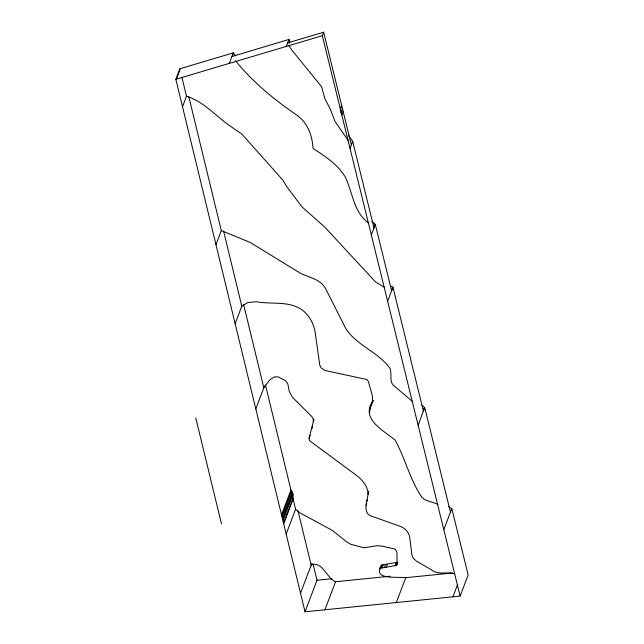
<?xml version="1.0" encoding="UTF-8"?>
<svg xmlns="http://www.w3.org/2000/svg" width="644" height="644" viewBox="0 0 644 644"><rect width="100%" height="100%" fill="white"/><g stroke="black" fill="none" stroke-linecap="round" stroke-linejoin="round"><path stroke-width="0.97" d="M290.935 489.987L281.5 514.83L283.32 518.098L283.65 523.701L293.092 498.85L292.988 494.487L292.336 492.048L290.935 489.987L265.473 385.007M437.968 504.606C432.341 501.153 424.187 501.837 420.588 495.413C409.624 478.21 404.923 457.876 395.175 440.222C383.792 430.273 359.787 419.22 373.198 400.431M313.982 419.26L309.072 438.218L309.402 440.56L357.935 476.48C363.127 480.851 368.159 487.275 368.03 494.367C367.346 500.501 362.588 511.956 370.324 515.699L400.222 526.341C405.044 528.04 408.98 532.282 409.737 537.418L411.822 554.5L413.255 558.203L416.588 561.238L431.311 569.723C437.558 575.229 446.807 571.695 454.229 573.707M313.274 421.136L313.153 418.689L311.607 416.362L292.44 397.308L289.285 391.536L287.828 383.896L285.429 380.572L278.071 376.885L274.368 376.877L269.764 379.936L263.815 387.777L243.625 304.54M380.459 568.282L396.012 565.44L397.219 562.252L381.667 565.094C371.395 580.598 397.992 576.428 405.736 577.7L452.434 572.967M372.546 402.379L372.369 395.762L368.4 381.538L367.394 380.081L365.591 379.219L326.387 370.807L324.037 370.01L321.147 367.901L319.77 365.172L315.101 331.724C313.588 323.368 309.201 315.439 302.487 310.158C289.245 300.442 271.341 304.628 256.175 301.706L247.715 302.591L241.798 306.182L235.141 323.707M311.897 428.775L312.598 425.926M381.667 565.094L379.799 569.256M448.49 506.562L451.814 508.575L468.148 574.971L460.13 596.07L305.023 611.8L175.852 79.301L179.845 68.787L233.289 52.88L235.72 55.851M180.336 68.642L176.392 79.341M182.51 106.743L186.502 96.23L181.914 77.304M229.296 63.394L233.289 52.88M233.386 53.001L232.057 56.503L288.947 39.421L289.816 41.449L289.156 43.196M286.282 46.432L288.947 39.421M215.957 244.631L221.286 230.616L188.781 96.608M460.13 596.07L322.322 35.702L323.65 32.2L287.61 42.931M341.65 105.366L340.314 108.868L341.851 115.099L343.18 111.597L323.65 32.2M340.402 109.383L341.739 105.874M341.111 112.515L342.439 109.013M350.014 148.321L352.679 141.318L348.605 135.683M255.797 408.884L264.579 385.837M373.568 227.614L374.897 224.104L371.773 221.367M371.322 234.963L375.315 224.45L374.897 224.104M309.072 438.218L310.142 435.408M282.201 515.723L291.635 490.881M282.901 516.891L292.336 492.048M283.32 518.098L292.762 493.256M283.553 519.338L292.988 494.487M283.666 523.105L293.101 498.255M286.169 534.069L295.604 509.227L293.092 498.85M390.924 286.194L392.904 287.216L391.624 290.75L375.315 224.45M387.632 301.263L392.904 287.216M369.672 409.407L372.16 402.484M373.23 400.584L370.429 407.016M369.358 411.13L370.719 407.555M300.507 593.188L311.825 563.403M369.302 412.876L369.986 411.089M305.023 611.8L317.001 580.26L312.936 563.508M368.118 493.127L368.835 491.251M368.03 494.367L368.746 492.491M324.922 609.779L335.572 581.749L390.095 576.219M366.347 502.714L367.418 499.905M366.098 505.234L366.806 503.358M422.045 405.124L424.509 407.523L423.478 411.347L392.953 287.24M418.149 425.37L424.509 407.523M379.566 569.529L380.942 565.867M381.554 567.799L382.761 564.611M382.182 567.694L383.389 564.506M384.347 567.646L385.555 564.45M386.215 567.485L387.43 564.289M394.957 565.81L396.173 562.623M396.012 565.44L397.71 562.413M396.801 564.804L397.686 562.808M396.293 602.543L405.736 577.7M443.805 529.674L451.814 508.575M452.933 596.803L457.457 584.881M397.074 564.402L396.954 552.544L395.827 550.137L394.402 548.873L382.101 546.16L377.303 545.693L363.989 547.794L350.73 544.285L346.392 541.644L332.288 530.382L299.613 512.68L295.604 509.227M175.852 79.301L322.322 35.702M317.001 580.26L331.926 578.747M186.502 96.23C204.381 101.712 216.569 117.136 231.751 127.126L241.903 134.137L279.126 175.917L283.175 180.578L286.218 185.923L302.012 206.925L324.689 227.002L375.46 281.903L384.629 287.441M221.286 230.616L249.985 242.321L300.764 273.45C309.571 277.685 320.913 279.311 325.808 289.019L345.57 328.126C356.269 345.506 378.342 351.866 390.063 368.449C392.365 374.47 388.396 382.327 394.965 386.609L412.152 401.22M335.572 581.749C326.661 578.304 322.064 560.208 311.157 565.15L297.995 510.885M368.674 223.146C353.604 212.19 352.751 192.757 345.417 177.317C337.899 164.309 325.011 156.379 313.008 148.345C312.38 136.005 307.888 123.358 297.552 115.654C274.73 100.013 252.971 82.448 235.559 60.778M348.436 140.794L334.936 121.314L330.525 109.569L324.834 98.54L321.638 86.755L292.151 50.498L288.906 45.652M424.807 407.845L450.462 512.157M352.679 141.318L373.987 227.952M343.18 111.597L351.35 144.82M223.565 231.011L241.798 306.182M195.776 417.924L221.472 523.878"/></g></svg>
